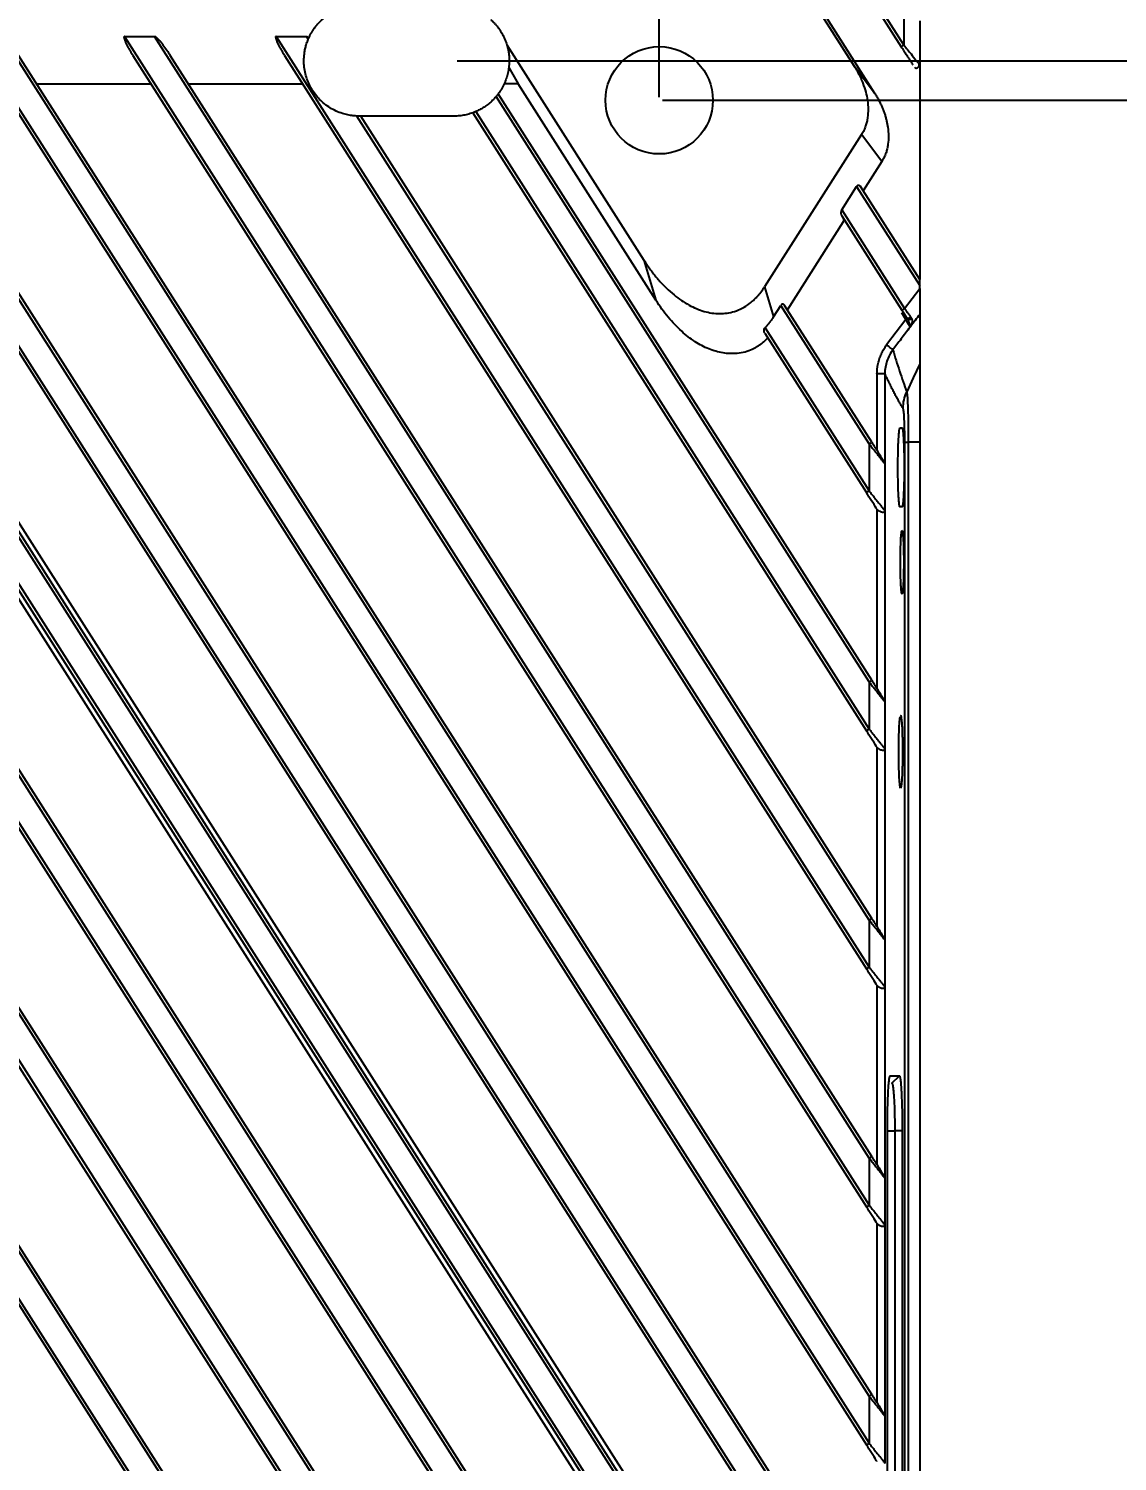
# Model space of a CAD drawing. Header units: millimetres. Extents: x 620 to 19791, y 2539 to 6969.
# Drawn here: x 8772.9 to 8841.8, y 3607 to 3697.7 of the extents above; entities that cross this region are included whole.
import ezdxf

# ---------------------------------------------------------------- set-up
doc = ezdxf.new("R2010")
doc.units = ezdxf.units.MM
doc.styles.get("Standard").update_dxf_attribs({"font": 'arial.ttf'})
doc.dimstyles.new('缩小5倍', dxfattribs={"dimtxt": 40, "dimasz": 20, "dimexe": 1, "dimexo": 0.2, "dimgap": 0, "dimtad": 1, "dimtoh": 1, "dimdec": 1, "dimzin": 9, "dimdsep": 46, "dimtxsty": 'Standard', "dimblk": '_FILLED', "dimcen": 0.2, "dimclrd": 256, "dimclre": 256, "dimclrt": 256, "dimadec": 1, "dimazin": 2, "dimtfac": 1, "dimtdec": 1, "dimtofl": 0, "dimtmove": 0, "dimatfit": 3, "dimldrblk": '_FILLED', "dimfxl": 1, "dimtolj": 1, "dimtzin": 0, "dimarcsym": 0})

# ---------------------------------------------------------------- blocks, each defined once
blk = doc.blocks.new('_FILLED')
at = {"color": 0, "linetype": 'ByBlock'}
blk.add_solid([(0, 0), (-1, 0.15), (-1, -0.15)], dxfattribs=at)
blk = doc.blocks.new('*D195')
at = {"lineweight": -2, "transparency": 16777216}
for p, q in [((8813.002, 3693.193), (8929.905, 3693.193)), ((8928.905, 3673.193), (8928.905, 3430.693)), ((8813.002, 3410.693), (8929.905, 3410.693))]:
    blk.add_line(p, q, dxfattribs=at)
at = {"layer": 'Defpoints', "color": 0, "transparency": 16777216}
for p in [(8812.802, 3693.193), (8812.802, 3410.693), (8928.905, 3410.693)]:
    blk.add_point(p, dxfattribs=at)
at = {"lineweight": -2, "transparency": 16777216, "xscale": 20, "yscale": 20, "zscale": 20}
for p, rotation in [((8928.905, 3693.193), 90), ((8928.905, 3410.693), 270)]:
    blk.add_blockref('_FILLED', p, dxfattribs=dict(at, rotation=rotation))
at = {"transparency": 16777216, "insert": (8903.011, 3551.943), "char_height": 40, "attachment_point": 5, "rotation": 90}
blk.add_mtext('\\A1;282.5mm [11 1/8"]', dxfattribs=at)
blk = doc.blocks.new('*D196')
at = {"lineweight": -2, "transparency": 16777216}
for p, q in [((8695.802, 3693.393), (8695.802, 3845.101)), ((8812.802, 3693.393), (8812.802, 3845.101)), ((8792.802, 3844.101), (8715.802, 3844.101))]:
    blk.add_line(p, q, dxfattribs=at)
at = {"layer": 'Defpoints', "color": 0, "transparency": 16777216}
for p in [(8695.802, 3844.101), (8695.802, 3693.193), (8812.802, 3693.193)]:
    blk.add_point(p, dxfattribs=at)
at = {"lineweight": -2, "transparency": 16777216, "xscale": 20, "yscale": 20, "zscale": 20, "rotation": 180}
blk.add_blockref('_FILLED', (8695.802, 3844.101), dxfattribs=at)
at = {"lineweight": -2, "transparency": 16777216, "xscale": 20, "yscale": 20, "zscale": 20}
blk.add_blockref('_FILLED', (8812.802, 3844.101), dxfattribs=at)
at = {"transparency": 16777216, "insert": (8754.302, 3869.994), "char_height": 40, "attachment_point": 5}
blk.add_mtext('\\A1;117mm [4 5/8"]', dxfattribs=at)
blk = doc.blocks.new('*D199')
at = {"lineweight": -2, "transparency": 16777216}
for p, q in [((8800.002, 3695.693), (9024.027, 3695.693)), ((9023.027, 3428.193), (9023.027, 3675.693)), ((8800.002, 3408.193), (9024.027, 3408.193))]:
    blk.add_line(p, q, dxfattribs=at)
at = {"layer": 'Defpoints', "color": 0, "transparency": 16777216}
for p in [(8799.802, 3695.693), (9023.027, 3695.693), (8799.802, 3408.193)]:
    blk.add_point(p, dxfattribs=at)
at = {"lineweight": -2, "transparency": 16777216, "xscale": 20, "yscale": 20, "zscale": 20}
for p, rotation in [((9023.027, 3695.693), 90), ((9023.027, 3408.193), 270)]:
    blk.add_blockref('_FILLED', p, dxfattribs=dict(at, rotation=rotation))
at = {"transparency": 16777216, "insert": (8997.134, 3551.943), "char_height": 40, "attachment_point": 5, "rotation": 90}
blk.add_mtext('\\A1;287.5mm [11 3/8"]', dxfattribs=at)
blk = doc.blocks.new('tgd')
at = {"color": 7, "linetype": 'Continuous', "lineweight": 25}
for p, q in [((18426.652, 5050.498), (18441.309, 5027.491)), ((18426.82, 5050.606), (18441.478, 5027.598)), ((18424.695, 5047.987), (18439.616, 5024.565)), ((18424.554, 5047.882), (18438.327, 5026.263)), ((18441.478, 5030.39), (18441.478, 5027.598)), ((18442.478, 5029.134), (18442.478, 5026.342)), ((18344.104, 5028.149), (18439.269, 4878.766)), ((18439.269, 4881.744), (18345.998, 5028.15)), ((18353.704, 5028.151), (18439.269, 4893.841)), ((18439.269, 4896.819), (18355.601, 5028.151)), ((18363.308, 5028.151), (18439.269, 4908.917)), ((18439.269, 4911.894), (18365.205, 5028.151)), ((18372.912, 5028.151), (18439.269, 4923.992)), ((18439.269, 4926.97), (18374.809, 5028.151)), ((18382.516, 5028.151), (18439.269, 4939.067)), ((18439.269, 4942.045), (18384.413, 5028.151)), ((18392.12, 5028.151), (18394.017, 5028.151)), ((18392.12, 5028.151), (18439.269, 4954.143)), ((18439.269, 4957.121), (18394.017, 5028.151)), ((18401.724, 5028.151), (18403.621, 5028.151)), ((18401.724, 5028.151), (18439.269, 4969.218)), ((18403.748, 5027.953), (18403.621, 5028.151)), ((18439.269, 4863.69), (18335.104, 5027.196)), ((18336.76, 5027.575), (18439.269, 4866.668)), ((18416.328, 5027.619), (18425.015, 5013.983)), ((18439.437, 4866.776), (18337.815, 5026.29)), ((18344.627, 5026.95), (18439.1, 4878.658)), ((18439.437, 4881.851), (18346.998, 5026.951)), ((18354.231, 5026.951), (18439.1, 4893.734)), ((18439.437, 4896.926), (18356.603, 5026.951)), ((18363.835, 5026.951), (18439.1, 4908.809)), ((18439.437, 4912.002), (18366.207, 5026.951)), ((18373.439, 5026.951), (18439.1, 4923.884)), ((18439.437, 4927.077), (18375.811, 5026.951)), ((18383.043, 5026.951), (18439.1, 4938.96)), ((18439.437, 4942.153), (18385.415, 5026.951)), ((18392.647, 5026.951), (18439.1, 4954.035)), ((18439.437, 4957.228), (18395.019, 5026.951)), ((18402.252, 5026.951), (18439.1, 4969.111)), ((18416.453, 5026.185), (18417.037, 5025.151)), ((18439.616, 5024.565), (18438.327, 5026.263)), ((18442.478, 5026.342), (18442.478, 5012.756)), ((18335.778, 5025.765), (18439.1, 4863.583)), ((18438.847, 4908.648), (18364.626, 5025.151)), ((18367.709, 5025.151), (18439.69, 4912.163)), ((18386.561, 5025.151), (18393.794, 5025.151)), ((18396.166, 5025.151), (18403.398, 5025.151)), ((18439.269, 4987.271), (18415.65, 5024.345)), ((18439.437, 4987.379), (18415.782, 5024.511)), ((18417.037, 5025.151), (18416.161, 5025.151)), ((18425.769, 5011.444), (18417.037, 5025.151)), ((18439.269, 4972.196), (18406.834, 5023.109)), ((18439.437, 4972.303), (18407.073, 5023.106)), ((18412.978, 5023.106), (18407.073, 5023.106)), ((18414.172, 5023.316), (18439.1, 4984.186)), ((18414.361, 5023.391), (18439.269, 4984.293)), ((18438.794, 5021.938), (18432.648, 5012.291)), ((18440.084, 5020.24), (18438.794, 5021.938)), ((18440.084, 5020.24), (18438.897, 5018.377)), ((18437.534, 5017.168), (18438.482, 5018.657)), ((18438.482, 5018.657), (18442.478, 5012.384)), ((18442.478, 5012.756), (18438.719, 5018.657)), ((18437.534, 5017.168), (18441.511, 5010.924)), ((18434.095, 5010.84), (18437.652, 5016.423)), ((18437.534, 5016.795), (18441.343, 5010.816)), ((18425.015, 5013.983), (18425.769, 5011.444)), ((18432.648, 5012.291), (18433.214, 5010.387)), ((18441.511, 5010.924), (18442.478, 5012.185)), ((18442.478, 5012.185), (18442.478, 5012.384)), ((18433.214, 5010.387), (18433.68, 5011.119)), ((18439.269, 5002.347), (18433.68, 5011.119)), ((18439.437, 5002.454), (18433.917, 5011.119)), ((18441.604, 5010.219), (18440.382, 5008.615)), ((18432.666, 5009.361), (18439.1, 4999.261)), ((18432.682, 5009.707), (18439.269, 4999.369)), ((18439.769, 5006.791), (18439.769, 5001.933)), ((18440.269, 5006.791), (18440.268, 5001.092)), ((18441.655, 5005.646), (18441.683, 5005.419)), ((18441.226, 5003.356), (18441.357, 5003.356)), ((18439.269, 5002.347), (18439.269, 4999.369)), ((18441.528, 4763.247), (18441.528, 5002.465)), ((18442.478, 5002.465), (18441.753, 5002.465)), ((18441.753, 5002.465), (18441.753, 4763.247)), ((18442.478, 5002.465), (18442.478, 4763.246)), ((18440.268, 5001.092), (18440.268, 4998.113)), ((18439.769, 4998.22), (18439.769, 4986.858)), ((18440.268, 4998.113), (18440.268, 4986.017)), ((18441.357, 4998.356), (18441.226, 4998.356)), ((18439.269, 4987.271), (18439.269, 4984.293)), ((18440.268, 4986.017), (18440.268, 4983.038)), ((18439.769, 4983.144), (18439.769, 4971.782)), ((18440.268, 4983.038), (18440.268, 4970.941)), ((18439.269, 4972.196), (18439.269, 4969.218)), ((18440.268, 4970.941), (18440.268, 4967.962)), ((18439.769, 4968.069), (18439.769, 4956.707)), ((18440.268, 4967.962), (18440.268, 4955.866)), ((18440.609, 4962.33), (18441.186, 4962.33)), ((18440.712, 4961.856), (18441.186, 4962.33)), ((18440.427, 4899.856), (18440.427, 4958.855)), ((18441.368, 4958.855), (18440.894, 4958.856)), ((18440.894, 4958.856), (18440.894, 4899.856)), ((18441.368, 4958.855), (18441.368, 4899.856)), ((18439.269, 4957.121), (18439.269, 4954.143)), ((18440.268, 4955.866), (18440.268, 4952.887)), ((18439.769, 4952.994), (18439.769, 4941.631)), ((18440.268, 4952.887), (18440.268, 4940.791)), ((18439.269, 4942.045), (18439.269, 4939.067)), ((18440.268, 4940.791), (18440.268, 4937.811))]:
    blk.add_line(p, q, dxfattribs=at)
at = {"color": 8, "linetype": 'Continuous', "lineweight": 25}
for p, q in [((18441.604, 5010.219), (18441.335, 5010.641)), ((18440.427, 4958.856), (18440.894, 4958.856))]:
    blk.add_line(p, q, dxfattribs=at)
at = {"color": 7, "linetype": 'Continuous', "lineweight": 25, "flags": 128}
for points in [[(18441.343, 5010.816), (18441.346, 5010.818), (18441.355, 5010.825), (18441.371, 5010.834), (18441.392, 5010.848), (18441.418, 5010.864), (18441.447, 5010.883), (18441.478, 5010.903), (18441.511, 5010.924)], [(18442.478, 5007.417), (18442.066, 5006.531), (18441.655, 5005.646)], [(18439.1, 4984.186), (18439.103, 4984.188), (18439.113, 4984.194), (18439.128, 4984.204), (18439.149, 4984.217), (18439.175, 4984.234), (18439.204, 4984.252), (18439.236, 4984.272), (18439.269, 4984.293)], [(18439.437, 4972.303), (18439.434, 4972.301), (18439.424, 4972.295), (18439.409, 4972.285), (18439.388, 4972.272), (18439.362, 4972.256), (18439.333, 4972.237), (18439.301, 4972.217), (18439.269, 4972.196)], [(18439.1, 4954.035), (18439.103, 4954.037), (18439.113, 4954.043), (18439.128, 4954.053), (18439.149, 4954.067), (18439.175, 4954.083), (18439.204, 4954.102), (18439.236, 4954.122), (18439.269, 4954.143)], [(18439.1, 4938.96), (18439.103, 4938.962), (18439.113, 4938.968), (18439.128, 4938.978), (18439.149, 4938.991), (18439.175, 4939.008), (18439.204, 4939.026), (18439.236, 4939.046), (18439.269, 4939.067)]]:
    blk.add_lwpolyline(points, dxfattribs=at)
at = {"color": 7, "linetype": 'Continuous', "lineweight": 25}
blk.add_circle((18425.978, 5024.106), 3.4, dxfattribs=at)
for points, knots in [([(18403.787, 5028.044), (18403.812, 5028.098), (18403.862, 5028.205), (18403.947, 5028.361), (18404.037, 5028.51), (18404.133, 5028.653), (18404.236, 5028.79), (18404.41, 5028.998), (18404.68, 5029.263), (18405.069, 5029.551), (18405.491, 5029.789), (18405.897, 5029.949), (18406.275, 5030.044), (18406.622, 5030.096), (18406.858, 5030.103), (18406.978, 5030.106)], [0, 0, 0, 0, 0.044819, 0.088986, 0.132601, 0.175772, 0.218606, 0.261217, 0.37899, 0.500399, 0.621763, 0.739274, 0.824536, 0.911143, 1, 1, 1, 1]), ([(18415.312, 5029.214), (18415.359, 5029.17), (18415.453, 5029.084), (18415.584, 5028.944), (18415.708, 5028.799), (18415.824, 5028.646), (18415.955, 5028.452), (18416.093, 5028.212), (18416.228, 5027.922), (18416.295, 5027.72), (18416.328, 5027.619)], [0, 0, 0, 0, 0.1002664, 0.2001041, 0.2998137, 0.3996969, 0.5000539, 0.6668727, 0.8330553, 1, 1, 1, 1]), ([(18392.12, 5028.151), (18392.112, 5028.147), (18392.097, 5028.139), (18392.084, 5028.118), (18392.083, 5028.094), (18392.087, 5028.059), (18392.098, 5028.011), (18392.129, 5027.909), (18392.211, 5027.714), (18392.335, 5027.474), (18392.49, 5027.203), (18392.59, 5027.043), (18392.647, 5026.951)], [0, 0, 0, 0, 0.019676, 0.0360578, 0.0513658, 0.0738645, 0.1141116, 0.1605537, 0.3085527, 0.5841371, 0.758673, 1, 1, 1, 1]), ([(18394.017, 5028.151), (18394.027, 5028.15), (18394.048, 5028.149), (18394.077, 5028.138), (18394.106, 5028.12), (18394.137, 5028.091), (18394.18, 5028.045), (18394.239, 5027.986), (18394.324, 5027.901), (18394.43, 5027.778), (18394.595, 5027.566), (18394.798, 5027.288), (18394.946, 5027.062), (18395.019, 5026.951)], [0, 0, 0, 0, 0.018945, 0.038329, 0.0591, 0.081785, 0.118769, 0.178836, 0.238803, 0.346775, 0.486397, 0.748249, 1, 1, 1, 1]), ([(18401.724, 5028.151), (18401.716, 5028.147), (18401.702, 5028.139), (18401.688, 5028.118), (18401.687, 5028.094), (18401.691, 5028.059), (18401.702, 5028.011), (18401.733, 5027.909), (18401.815, 5027.714), (18401.94, 5027.474), (18402.094, 5027.203), (18402.194, 5027.043), (18402.252, 5026.951)], [0, 0, 0, 0, 0.019676, 0.036058, 0.051366, 0.073864, 0.114112, 0.160554, 0.308553, 0.584137, 0.758673, 1, 1, 1, 1]), ([(18406.834, 5023.109), (18406.778, 5023.112), (18406.668, 5023.118), (18406.503, 5023.137), (18406.339, 5023.163), (18406.177, 5023.197), (18405.932, 5023.261), (18405.61, 5023.374), (18405.227, 5023.565), (18404.87, 5023.801), (18404.442, 5024.165), (18403.998, 5024.707), (18403.694, 5025.339), (18403.545, 5025.881), (18403.482, 5026.304), (18403.471, 5026.732), (18403.508, 5027.108), (18403.572, 5027.428), (18403.647, 5027.695), (18403.714, 5027.867), (18403.748, 5027.953)], [0, 0, 0, 0, 0.024697, 0.049317, 0.073915, 0.098547, 0.123269, 0.186668, 0.250144, 0.313543, 0.377019, 0.50001, 0.623, 0.6864, 0.749876, 0.813275, 0.876751, 0.91786, 0.958857, 1, 1, 1, 1]), ([(18403.621, 5028.151), (18403.631, 5028.15), (18403.652, 5028.148), (18403.683, 5028.135), (18403.716, 5028.113), (18403.75, 5028.08), (18403.775, 5028.056), (18403.787, 5028.044)], [0, 0, 0, 0, 0.14776, 0.306863, 0.485552, 0.7407, 1, 1, 1, 1]), ([(18403.748, 5027.953), (18403.755, 5027.97), (18403.768, 5028.001), (18403.781, 5028.031), (18403.787, 5028.044)], [0, 0, 0, 0, 0.549486, 1, 1, 1, 1]), ([(18416.328, 5027.619), (18416.34, 5027.579), (18416.363, 5027.498), (18416.393, 5027.381), (18416.419, 5027.265), (18416.44, 5027.151), (18416.457, 5027.038), (18416.47, 5026.927), (18416.48, 5026.798), (18416.485, 5026.65), (18416.481, 5026.493), (18416.47, 5026.337), (18416.459, 5026.238), (18416.453, 5026.185)], [0, 0, 0, 0, 0.066871, 0.134848, 0.204113, 0.274835, 0.347175, 0.421284, 0.497299, 0.617084, 0.746878, 0.865097, 1, 1, 1, 1]), ([(18441.309, 5027.491), (18441.309, 5027.491), (18441.319, 5027.497), (18441.378, 5027.534), (18441.429, 5027.567), (18441.478, 5027.598)], [0, 0, 0, 0, 0.5, 0.5, 1, 1, 1, 1]), ([(18441.309, 5027.491), (18441.333, 5027.453), (18441.388, 5027.367), (18441.492, 5027.204), (18441.613, 5027.015), (18441.74, 5026.814), (18441.853, 5026.637), (18441.937, 5026.506), (18441.996, 5026.413), (18442.022, 5026.372), (18442.035, 5026.352)], [0, 0, 0, 0, 0.091787, 0.208102, 0.396558, 0.555515, 0.713252, 0.854264, 0.929527, 1, 1, 1, 1]), ([(18416.453, 5026.185), (18416.445, 5026.126), (18416.428, 5026.007), (18416.393, 5025.83), (18416.349, 5025.656), (18416.295, 5025.485), (18416.234, 5025.316), (18416.185, 5025.206), (18416.161, 5025.151)], [0, 0, 0, 0, 0.167539, 0.334153, 0.500272, 0.66633, 0.832762, 1, 1, 1, 1]), ([(18438.327, 5026.263), (18438.369, 5026.195), (18438.451, 5026.064), (18438.56, 5025.867), (18438.657, 5025.681), (18438.74, 5025.504), (18438.812, 5025.339), (18438.928, 5025.05), (18439.061, 5024.642), (18439.175, 5024.091), (18439.219, 5023.553), (18439.193, 5023.095), (18439.13, 5022.742), (18439.053, 5022.467), (18438.946, 5022.197), (18438.845, 5022.024), (18438.794, 5021.938)], [0, 0, 0, 0, 0.05246, 0.101648, 0.147567, 0.190217, 0.229601, 0.26572, 0.394202, 0.510456, 0.634296, 0.747465, 0.810328, 0.868749, 0.934561, 1, 1, 1, 1]), ([(18442.141, 5026.196), (18442.155, 5026.185), (18442.185, 5026.161), (18442.241, 5026.145), (18442.302, 5026.148), (18442.361, 5026.175), (18442.407, 5026.222), (18442.436, 5026.28), (18442.448, 5026.34), (18442.445, 5026.379), (18442.444, 5026.398)], [0, 0, 0, 0, 0.113515, 0.239863, 0.375639, 0.515142, 0.651716, 0.779774, 0.896149, 1, 1, 1, 1]), ([(18442.442, 5026.388), (18442.45, 5026.377), (18442.473, 5026.348), (18442.476, 5026.345), (18442.478, 5026.342)], [0, 0, 0, 0, 0.356731, 1, 1, 1, 1]), ([(18415.65, 5024.345), (18415.614, 5024.304), (18415.544, 5024.223), (18415.431, 5024.107), (18415.313, 5023.996), (18415.19, 5023.891), (18415.033, 5023.77), (18414.84, 5023.638), (18414.606, 5023.503), (18414.443, 5023.428), (18414.361, 5023.391)], [0, 0, 0, 0, 0.100168, 0.200042, 0.299835, 0.399762, 0.500038, 0.666783, 0.833105, 1, 1, 1, 1]), ([(18415.782, 5024.511), (18415.781, 5024.51), (18415.78, 5024.509), (18415.773, 5024.499), (18415.762, 5024.484), (18415.743, 5024.46), (18415.709, 5024.415), (18415.674, 5024.373), (18415.65, 5024.345)], [0, 0, 0, 0, 0.113414, 0.23247, 0.357664, 0.489422, 0.662046, 1, 1, 1, 1]), ([(18416.161, 5025.151), (18416.135, 5025.095), (18416.081, 5024.982), (18415.99, 5024.82), (18415.891, 5024.662), (18415.818, 5024.561), (18415.782, 5024.511)], [0, 0, 0, 0, 0.250356, 0.5, 0.749644, 1, 1, 1, 1]), ([(18439.616, 5024.565), (18439.66, 5024.494), (18439.747, 5024.354), (18439.867, 5024.14), (18439.977, 5023.925), (18440.076, 5023.71), (18440.165, 5023.494), (18440.244, 5023.277), (18440.312, 5023.059), (18440.369, 5022.841), (18440.416, 5022.622), (18440.471, 5022.293), (18440.507, 5021.858), (18440.482, 5021.401), (18440.42, 5021.044), (18440.344, 5020.77), (18440.237, 5020.499), (18440.135, 5020.327), (18440.084, 5020.24)], [0, 0, 0, 0, 0.054633, 0.108241, 0.160902, 0.212702, 0.263726, 0.314067, 0.36382, 0.413084, 0.461961, 0.510555, 0.631824, 0.747465, 0.809763, 0.868751, 0.93418, 1, 1, 1, 1]), ([(18406.978, 5023.106), (18406.966, 5023.106), (18406.938, 5023.106), (18406.889, 5023.107), (18406.853, 5023.108), (18406.834, 5023.109)], [0, 0, 0, 0, 0.281225, 0.614357, 1, 1, 1, 1]), ([(18407.073, 5023.106), (18407.072, 5023.106), (18407.071, 5023.106), (18407.062, 5023.105), (18407.045, 5023.105), (18407.019, 5023.106), (18406.992, 5023.106), (18406.978, 5023.106)], [0, 0, 0, 0, 0.168552, 0.333737, 0.497077, 0.727696, 1, 1, 1, 1]), ([(18414.172, 5023.316), (18414.116, 5023.296), (18414.006, 5023.258), (18413.839, 5023.212), (18413.669, 5023.173), (18413.499, 5023.143), (18413.326, 5023.121), (18413.153, 5023.108), (18413.036, 5023.107), (18412.978, 5023.106)], [0, 0, 0, 0, 0.143748, 0.286606, 0.428928, 0.571072, 0.713394, 0.856252, 1, 1, 1, 1]), ([(18414.361, 5023.391), (18414.349, 5023.385), (18414.324, 5023.375), (18414.289, 5023.36), (18414.256, 5023.347), (18414.218, 5023.333), (18414.18, 5023.319), (18414.175, 5023.317), (18414.172, 5023.316)], [0, 0, 0, 0, 0.1260253, 0.2520787, 0.3781604, 0.5042708, 0.746701, 1, 1, 1, 1]), ([(18438.482, 5018.657), (18438.492, 5018.671), (18438.511, 5018.698), (18438.556, 5018.734), (18438.614, 5018.737), (18438.675, 5018.714), (18438.704, 5018.676), (18438.719, 5018.657)], [0, 0, 0, 0, 0.144019, 0.26542, 0.472621, 0.72275, 1, 1, 1, 1]), ([(18437.534, 5017.168), (18437.528, 5017.157), (18437.515, 5017.136), (18437.501, 5017.098), (18437.49, 5017.056), (18437.485, 5017.012), (18437.484, 5016.966), (18437.488, 5016.919), (18437.498, 5016.87), (18437.511, 5016.841), (18437.517, 5016.826)], [0, 0, 0, 0, 0.088553, 0.188987, 0.302339, 0.429328, 0.548275, 0.694031, 0.846717, 1, 1, 1, 1]), ([(18437.652, 5016.423), (18437.657, 5016.432), (18437.667, 5016.45), (18437.674, 5016.48), (18437.678, 5016.519), (18437.674, 5016.566), (18437.659, 5016.595), (18437.652, 5016.609)], [0, 0, 0, 0, 0.131113, 0.272627, 0.432307, 0.714822, 1, 1, 1, 1]), ([(18425.015, 5013.983), (18425.076, 5013.889), (18425.196, 5013.703), (18425.384, 5013.435), (18425.575, 5013.178), (18425.769, 5012.933), (18426.047, 5012.606), (18426.423, 5012.212), (18427.04, 5011.665), (18427.823, 5011.123), (18428.803, 5010.705), (18429.793, 5010.545), (18430.619, 5010.671), (18431.243, 5010.931), (18431.639, 5011.183), (18431.945, 5011.435), (18432.188, 5011.675), (18432.427, 5011.959), (18432.573, 5012.178), (18432.648, 5012.291)], [0, 0, 0, 0, 0.035181, 0.06949, 0.102958, 0.135615, 0.167497, 0.237811, 0.306398, 0.426306, 0.535135, 0.638829, 0.737184, 0.792914, 0.85017, 0.883735, 0.9175, 0.957411, 1, 1, 1, 1]), ([(18442.478, 5012.384), (18442.478, 5012.409), (18442.478, 5012.454), (18442.479, 5012.517), (18442.479, 5012.57), (18442.478, 5012.613), (18442.478, 5012.66), (18442.478, 5012.707), (18442.478, 5012.748), (18442.478, 5012.754), (18442.478, 5012.756)], [0, 0, 0, 0, 0.159179, 0.298356, 0.417587, 0.516965, 0.596653, 0.757595, 0.888693, 1, 1, 1, 1]), ([(18442.478, 5012.185), (18442.478, 5012.139), (18442.478, 5012.047), (18442.478, 5011.909), (18442.478, 5011.772), (18442.478, 5011.636), (18442.478, 5011.458), (18442.478, 5011.244), (18442.478, 5011.018), (18442.478, 5010.831), (18442.478, 5010.703), (18442.478, 5010.621), (18442.478, 5010.572), (18442.478, 5010.555), (18442.478, 5010.547)], [0, 0, 0, 0, 0.06929, 0.138364, 0.207455, 0.276794, 0.346612, 0.485822, 0.617831, 0.730296, 0.832, 0.891663, 0.947156, 1, 1, 1, 1]), ([(18432.858, 5009.059), (18432.805, 5009.006), (18432.701, 5008.902), (18432.539, 5008.759), (18432.374, 5008.63), (18432.208, 5008.515), (18432.039, 5008.414), (18431.783, 5008.282), (18431.413, 5008.15), (18430.793, 5008.045), (18430.005, 5008.072), (18429.094, 5008.337), (18428.209, 5008.812), (18427.508, 5009.365), (18426.955, 5009.903), (18426.537, 5010.374), (18426.137, 5010.888), (18425.893, 5011.256), (18425.769, 5011.444)], [0, 0, 0, 0, 0.025847, 0.050766, 0.074832, 0.098127, 0.120742, 0.142777, 0.197811, 0.255494, 0.359352, 0.467585, 0.58048, 0.704746, 0.77494, 0.847317, 0.92223, 1, 1, 1, 1]), ([(18433.917, 5011.119), (18433.909, 5011.13), (18433.894, 5011.151), (18433.866, 5011.175), (18433.837, 5011.19), (18433.798, 5011.199), (18433.752, 5011.195), (18433.709, 5011.16), (18433.69, 5011.134), (18433.68, 5011.119)], [0, 0, 0, 0, 0.153766, 0.29277, 0.417794, 0.529915, 0.736017, 0.854886, 1, 1, 1, 1]), ([(18441.511, 5010.924), (18441.525, 5010.905), (18441.557, 5010.861), (18441.612, 5010.786), (18441.695, 5010.67), (18441.8, 5010.525), (18441.872, 5010.426), (18441.908, 5010.377)], [0, 0, 0, 0, 0.093419, 0.22066, 0.382004, 0.692065, 1, 1, 1, 1]), ([(18433.214, 5010.387), (18433.173, 5010.325), (18433.092, 5010.202), (18432.962, 5010.027), (18432.827, 5009.861), (18432.73, 5009.758), (18432.682, 5009.707)], [0, 0, 0, 0, 0.2574602, 0.5095372, 0.7568366, 1, 1, 1, 1]), ([(18441.864, 5009.766), (18441.859, 5009.772), (18441.85, 5009.782), (18441.831, 5009.808), (18441.809, 5009.841), (18441.785, 5009.882), (18441.758, 5009.932), (18441.723, 5009.999), (18441.673, 5010.095), (18441.629, 5010.174), (18441.604, 5010.219)], [0, 0, 0, 0, 0.091917, 0.186201, 0.283243, 0.383217, 0.486153, 0.603422, 0.775276, 1, 1, 1, 1]), ([(18441.645, 5010.341), (18441.647, 5010.338), (18441.65, 5010.333), (18441.655, 5010.327), (18441.657, 5010.323), (18441.658, 5010.321), (18441.661, 5010.316), (18441.668, 5010.304), (18441.677, 5010.289), (18441.683, 5010.277), (18441.686, 5010.271)], [0, 0, 0, 0, 0.127988, 0.209277, 0.250468, 0.30677, 0.399599, 0.516952, 0.773207, 1, 1, 1, 1]), ([(18441.689, 5010.306), (18441.679, 5010.311), (18441.663, 5010.319), (18441.652, 5010.333), (18441.648, 5010.339)], [0, 0, 0, 0, 0.552711, 1, 1, 1, 1]), ([(18441.686, 5010.271), (18441.711, 5010.247), (18441.758, 5010.228), (18441.871, 5010.232), (18441.931, 5010.255), (18441.97, 5010.284)], [0, 0, 0, 0, 0.5, 0.5, 1, 1, 1, 1]), ([(18441.686, 5010.271), (18441.7, 5010.244), (18441.727, 5010.191), (18441.76, 5010.115), (18441.793, 5010.033), (18441.824, 5009.948), (18441.851, 5009.863), (18441.865, 5009.801), (18441.867, 5009.774), (18441.867, 5009.764)], [0, 0, 0, 0, 0.130852, 0.255748, 0.370585, 0.539226, 0.712336, 0.887675, 1, 1, 1, 1]), ([(18441.957, 5010.293), (18441.964, 5010.277), (18441.977, 5010.245), (18441.989, 5010.193), (18441.995, 5010.138), (18441.993, 5010.079), (18441.985, 5010.022), (18441.97, 5009.96), (18441.947, 5009.892), (18441.921, 5009.833), (18441.901, 5009.799), (18441.895, 5009.788)], [0, 0, 0, 0, 0.095908, 0.196069, 0.300971, 0.411051, 0.526711, 0.631743, 0.767212, 0.929625, 1, 1, 1, 1]), ([(18441.908, 5010.377), (18441.918, 5010.363), (18441.937, 5010.336), (18441.951, 5010.307), (18441.957, 5010.293)], [0, 0, 0, 0, 0.510016, 1, 1, 1, 1]), ([(18442.478, 5010.547), (18442.478, 5010.289), (18442.478, 5009.771), (18442.478, 5008.917), (18442.478, 5008.13), (18442.478, 5007.607), (18442.478, 5007.417)], [0, 0, 0, 0, 0.2479135, 0.4978484, 0.8177331, 1, 1, 1, 1]), ([(18432.666, 5009.361), (18432.658, 5009.374), (18432.643, 5009.401), (18432.627, 5009.445), (18432.618, 5009.491), (18432.616, 5009.538), (18432.621, 5009.584), (18432.633, 5009.629), (18432.653, 5009.671), (18432.673, 5009.695), (18432.682, 5009.707)], [0, 0, 0, 0, 0.141878, 0.278236, 0.411247, 0.543247, 0.666398, 0.781146, 0.895271, 1, 1, 1, 1]), ([(18441.867, 5009.743), (18441.77, 5009.615), (18441.579, 5009.364), (18441.3, 5008.997), (18441.034, 5008.649), (18440.862, 5008.423), (18440.778, 5008.314)], [0, 0, 0, 0, 0.269609, 0.526012, 0.769411, 1, 1, 1, 1]), ([(18439.769, 5006.791), (18439.77, 5006.846), (18439.772, 5006.955), (18439.785, 5007.117), (18439.807, 5007.279), (18439.838, 5007.438), (18439.877, 5007.597), (18439.941, 5007.806), (18440.042, 5008.059), (18440.193, 5008.349), (18440.319, 5008.526), (18440.382, 5008.615)], [0, 0, 0, 0, 0.083801, 0.167094, 0.250122, 0.33313, 0.416365, 0.50007, 0.667476, 0.833457, 1, 1, 1, 1]), ([(18440.778, 5008.314), (18440.613, 5008.097), (18440.485, 5007.853), (18440.312, 5007.336), (18440.268, 5007.063), (18440.269, 5006.791)], [0, 0, 0, 0, 0.5, 0.5, 1, 1, 1, 1]), ([(18440.778, 5008.314), (18440.773, 5008.317), (18440.76, 5008.327), (18440.717, 5008.36), (18440.686, 5008.383), (18440.611, 5008.44), (18440.567, 5008.474), (18440.474, 5008.544), (18440.427, 5008.581), (18440.382, 5008.615)], [0, 0, 0, 0, 0.25, 0.25, 0.5, 0.5, 0.75, 0.75, 1, 1, 1, 1]), ([(18440.778, 5008.314), (18440.908, 5007.863), (18441.051, 5007.397), (18441.348, 5006.489), (18441.502, 5006.048), (18441.655, 5005.646)], [0, 0, 0, 0, 0.5, 0.5, 1, 1, 1, 1]), ([(18442.478, 5007.417), (18442.478, 5007.405), (18442.478, 5007.383), (18442.478, 5007.337), (18442.478, 5007.282), (18442.478, 5007.217), (18442.478, 5007.142), (18442.478, 5007.057), (18442.478, 5006.962), (18442.478, 5006.756), (18442.478, 5006.384), (18442.478, 5005.762), (18442.478, 5005.037), (18442.478, 5004.361), (18442.478, 5003.794), (18442.478, 5003.357), (18442.478, 5002.914), (18442.478, 5002.615), (18442.478, 5002.465)], [0, 0, 0, 0, 0.0313335, 0.0625333, 0.0936643, 0.1247919, 0.1559818, 0.1872988, 0.2188073, 0.2505704, 0.3758204, 0.5000704, 0.624356, 0.7495908, 0.8123801, 0.8747031, 0.9370724, 1, 1, 1, 1]), ([(18440.269, 5006.791), (18440.266, 5006.791), (18440.252, 5006.791), (18440.2, 5006.791), (18440.162, 5006.791), (18440.065, 5006.791), (18440.008, 5006.791), (18439.888, 5006.791), (18439.827, 5006.791), (18439.769, 5006.791)], [0, 0, 0, 0, 0.25, 0.25, 0.5, 0.5, 0.75, 0.75, 1, 1, 1, 1]), ([(18441.423, 5004.607), (18441.385, 5004.666), (18441.308, 5004.787), (18441.191, 5004.983), (18441.07, 5005.194), (18440.945, 5005.421), (18440.817, 5005.664), (18440.685, 5005.922), (18440.55, 5006.197), (18440.41, 5006.486), (18440.316, 5006.688), (18440.269, 5006.791)], [0, 0, 0, 0, 0.098211, 0.199644, 0.304299, 0.412179, 0.523286, 0.63762, 0.755183, 0.875976, 1, 1, 1, 1]), ([(18441.528, 5002.465), (18441.528, 5002.51), (18441.528, 5002.601), (18441.527, 5002.735), (18441.526, 5002.869), (18441.525, 5003), (18441.523, 5003.13), (18441.519, 5003.342), (18441.511, 5003.625), (18441.498, 5003.944), (18441.482, 5004.212), (18441.466, 5004.394), (18441.451, 5004.51), (18441.437, 5004.579), (18441.428, 5004.597), (18441.423, 5004.607)], [0, 0, 0, 0, 0.042203, 0.084071, 0.125773, 0.167478, 0.209358, 0.251581, 0.376769, 0.502269, 0.626905, 0.751841, 0.834751, 0.917046, 1, 1, 1, 1]), ([(18441.226, 4998.356), (18441.223, 4998.357), (18441.218, 4998.359), (18441.209, 4998.375), (18441.201, 4998.402), (18441.192, 4998.439), (18441.184, 4998.487), (18441.171, 4998.584), (18441.153, 4998.764), (18441.133, 4999.075), (18441.117, 4999.452), (18441.105, 4999.885), (18441.097, 5000.355), (18441.095, 5000.845), (18441.097, 5001.336), (18441.104, 5001.808), (18441.116, 5002.244), (18441.133, 5002.626), (18441.153, 5002.941), (18441.172, 5003.137), (18441.188, 5003.251), (18441.2, 5003.311), (18441.213, 5003.349), (18441.222, 5003.353), (18441.226, 5003.356)], [0, 0, 0, 0, 0.021266, 0.042279, 0.063129, 0.083909, 0.104712, 0.125632, 0.188258, 0.250226, 0.311751, 0.373866, 0.436434, 0.498716, 0.56093, 0.623487, 0.685841, 0.747786, 0.810291, 0.873704, 0.905168, 0.936491, 0.967996, 1, 1, 1, 1]), ([(18441.357, 5003.356), (18441.36, 5003.355), (18441.366, 5003.353), (18441.375, 5003.336), (18441.383, 5003.31), (18441.391, 5003.272), (18441.4, 5003.224), (18441.413, 5003.127), (18441.431, 5002.947), (18441.451, 5002.636), (18441.467, 5002.259), (18441.479, 5001.826), (18441.487, 5001.356), (18441.489, 5000.866), (18441.487, 5000.375), (18441.479, 4999.904), (18441.467, 4999.467), (18441.451, 4999.086), (18441.431, 4998.77), (18441.412, 4998.574), (18441.396, 4998.46), (18441.383, 4998.4), (18441.37, 4998.363), (18441.362, 4998.358), (18441.357, 4998.356)], [0, 0, 0, 0, 0.021266, 0.04228, 0.063133, 0.083918, 0.104727, 0.125654, 0.188289, 0.250252, 0.311778, 0.373897, 0.436467, 0.49875, 0.560967, 0.623526, 0.685879, 0.747829, 0.81035, 0.87375, 0.905196, 0.936506, 0.968002, 1, 1, 1, 1]), ([(18439.269, 5002.347), (18439.308, 5002.372), (18439.355, 5002.402), (18439.421, 5002.444), (18439.437, 5002.454), (18439.437, 5002.454)], [0, 0, 0, 0, 0.5, 0.5, 1, 1, 1, 1]), ([(18440.268, 5001.092), (18440.267, 5001.093), (18440.264, 5001.095), (18440.255, 5001.106), (18440.24, 5001.126), (18440.212, 5001.164), (18440.154, 5001.239), (18440.06, 5001.354), (18439.926, 5001.522), (18439.77, 5001.716), (18439.602, 5001.925), (18439.431, 5002.139), (18439.324, 5002.276), (18439.269, 5002.347)], [0, 0, 0, 0, 0.032239, 0.064947, 0.098427, 0.153969, 0.217778, 0.343204, 0.459168, 0.592551, 0.743882, 0.867931, 1, 1, 1, 1]), ([(18439.437, 5002.454), (18439.578, 5002.234), (18439.719, 5002.012), (18439.918, 5001.7), (18439.982, 5001.599), (18440.1, 5001.415), (18440.153, 5001.33), (18440.191, 5001.272)], [0, 0, 0, 0, 0.5, 0.5, 0.75, 0.75, 1, 1, 1, 1]), ([(18440.191, 5001.272), (18440.202, 5001.254), (18440.223, 5001.219), (18440.244, 5001.18), (18440.256, 5001.151), (18440.262, 5001.128), (18440.266, 5001.107), (18440.267, 5001.097), (18440.268, 5001.092)], [0, 0, 0, 0, 0.271981, 0.54099, 0.674929, 0.787934, 0.917472, 1, 1, 1, 1]), ([(18439.1, 4999.261), (18439.1, 4999.261), (18439.11, 4999.268), (18439.169, 4999.305), (18439.219, 4999.338), (18439.269, 4999.369)], [0, 0, 0, 0, 0.5, 0.5, 1, 1, 1, 1]), ([(18439.724, 4998.281), (18439.635, 4998.421), (18439.531, 4998.584), (18439.319, 4998.917), (18439.209, 4999.089), (18439.1, 4999.261)], [0, 0, 0, 0, 0.5, 0.5, 1, 1, 1, 1]), ([(18439.269, 4999.369), (18439.295, 4999.335), (18439.348, 4999.267), (18439.426, 4999.169), (18439.502, 4999.074), (18439.621, 4998.925), (18439.772, 4998.737), (18439.916, 4998.558), (18440.008, 4998.443), (18440.066, 4998.365), (18440.12, 4998.296), (18440.178, 4998.228), (18440.225, 4998.168), (18440.252, 4998.127), (18440.265, 4998.108), (18440.267, 4998.112), (18440.268, 4998.113)], [0, 0, 0, 0, 0.063732, 0.125593, 0.185588, 0.243722, 0.410367, 0.550817, 0.614312, 0.665681, 0.72574, 0.78763, 0.868193, 0.934331, 0.969979, 1, 1, 1, 1]), ([(18439.769, 4998.22), (18439.761, 4998.229), (18439.745, 4998.249), (18439.731, 4998.27), (18439.724, 4998.281)], [0, 0, 0, 0, 0.488961, 1, 1, 1, 1]), ([(18439.769, 4998.22), (18439.782, 4998.205), (18439.808, 4998.176), (18439.853, 4998.139), (18439.92, 4998.093), (18440.012, 4998.051), (18440.107, 4998.032), (18440.174, 4998.031), (18440.222, 4998.042), (18440.252, 4998.068), (18440.265, 4998.093), (18440.267, 4998.107), (18440.268, 4998.113)], [0, 0, 0, 0, 0.071456, 0.142488, 0.212282, 0.375118, 0.529622, 0.640801, 0.748363, 0.86828, 0.941579, 1, 1, 1, 1]), ([(18441.357, 4992.856), (18441.355, 4992.857), (18441.35, 4992.858), (18441.343, 4992.871), (18441.337, 4992.893), (18441.33, 4992.922), (18441.323, 4992.961), (18441.313, 4993.039), (18441.299, 4993.183), (18441.283, 4993.431), (18441.27, 4993.733), (18441.26, 4994.079), (18441.254, 4994.455), (18441.252, 4994.847), (18441.254, 4995.24), (18441.26, 4995.617), (18441.269, 4995.967), (18441.282, 4996.272), (18441.298, 4996.524), (18441.315, 4996.692), (18441.33, 4996.792), (18441.343, 4996.846), (18441.353, 4996.852), (18441.357, 4996.856)], [0, 0, 0, 0, 0.021346, 0.04241, 0.063283, 0.084056, 0.104826, 0.125687, 0.188, 0.250088, 0.311855, 0.37391, 0.43641, 0.498756, 0.56095, 0.623521, 0.685882, 0.747997, 0.810632, 0.873704, 0.915461, 0.957304, 1, 1, 1, 1]), ([(18441.357, 4996.856), (18441.36, 4996.855), (18441.364, 4996.853), (18441.371, 4996.84), (18441.378, 4996.819), (18441.385, 4996.789), (18441.391, 4996.751), (18441.402, 4996.673), (18441.416, 4996.528), (18441.432, 4996.28), (18441.445, 4995.979), (18441.455, 4995.632), (18441.461, 4995.256), (18441.463, 4994.864), (18441.461, 4994.472), (18441.455, 4994.094), (18441.445, 4993.745), (18441.432, 4993.44), (18441.416, 4993.188), (18441.4, 4993.02), (18441.385, 4992.919), (18441.371, 4992.865), (18441.362, 4992.859), (18441.357, 4992.856)], [0, 0, 0, 0, 0.021346, 0.04241, 0.063283, 0.084056, 0.104826, 0.125687, 0.188, 0.250088, 0.311855, 0.37391, 0.43641, 0.498756, 0.56095, 0.623521, 0.685882, 0.747997, 0.810632, 0.873704, 0.915461, 0.957304, 1, 1, 1, 1]), ([(18439.269, 4987.271), (18439.308, 4987.297), (18439.355, 4987.326), (18439.421, 4987.368), (18439.437, 4987.379), (18439.437, 4987.379)], [0, 0, 0, 0, 0.5, 0.5, 1, 1, 1, 1]), ([(18440.268, 4986.017), (18440.267, 4986.018), (18440.264, 4986.019), (18440.255, 4986.03), (18440.24, 4986.051), (18440.212, 4986.089), (18440.154, 4986.164), (18440.06, 4986.278), (18439.926, 4986.447), (18439.77, 4986.641), (18439.602, 4986.85), (18439.431, 4987.064), (18439.324, 4987.201), (18439.269, 4987.271)], [0, 0, 0, 0, 0.032205, 0.064879, 0.098325, 0.153821, 0.217622, 0.343078, 0.459057, 0.592508, 0.743852, 0.867922, 1, 1, 1, 1]), ([(18439.437, 4987.379), (18439.578, 4987.158), (18439.719, 4986.937), (18439.918, 4986.624), (18439.982, 4986.523), (18440.1, 4986.339), (18440.153, 4986.255), (18440.191, 4986.196)], [0, 0, 0, 0, 0.5, 0.5, 0.75, 0.75, 1, 1, 1, 1]), ([(18440.191, 4986.196), (18440.202, 4986.179), (18440.223, 4986.143), (18440.244, 4986.105), (18440.256, 4986.076), (18440.262, 4986.053), (18440.266, 4986.032), (18440.267, 4986.021), (18440.268, 4986.017)], [0, 0, 0, 0, 0.272195, 0.541525, 0.675243, 0.788116, 0.917487, 1, 1, 1, 1]), ([(18441.265, 4980.556), (18441.249, 4980.591), (18441.217, 4980.66), (18441.177, 4981.189), (18441.151, 4981.946), (18441.141, 4982.845), (18441.15, 4983.751), (18441.177, 4984.506), (18441.21, 4984.977), (18441.233, 4985.041), (18441.24, 4985.062)], [0, 0, 0, 0, 0.134319, 0.267816, 0.400285, 0.534043, 0.667718, 0.800886, 0.935787, 1, 1, 1, 1]), ([(18441.265, 4985.155), (18441.267, 4985.154), (18441.273, 4985.152), (18441.281, 4985.137), (18441.289, 4985.113), (18441.296, 4985.079), (18441.304, 4985.035), (18441.316, 4984.945), (18441.332, 4984.779), (18441.351, 4984.494), (18441.366, 4984.147), (18441.377, 4983.749), (18441.384, 4983.316), (18441.386, 4982.865), (18441.384, 4982.414), (18441.377, 4981.98), (18441.366, 4981.579), (18441.351, 4981.228), (18441.333, 4980.938), (18441.314, 4980.745), (18441.296, 4980.629), (18441.281, 4980.567), (18441.27, 4980.56), (18441.265, 4980.556)], [0, 0, 0, 0, 0.021245, 0.042243, 0.063084, 0.083861, 0.104667, 0.125596, 0.188211, 0.250208, 0.311749, 0.373875, 0.436451, 0.498749, 0.560974, 0.623545, 0.685901, 0.747871, 0.810407, 0.873806, 0.915692, 0.957504, 1, 1, 1, 1]), ([(18439.724, 4983.206), (18439.635, 4983.346), (18439.531, 4983.509), (18439.319, 4983.842), (18439.209, 4984.014), (18439.1, 4984.186)], [0, 0, 0, 0, 0.5, 0.5, 1, 1, 1, 1]), ([(18439.269, 4984.293), (18439.295, 4984.259), (18439.348, 4984.192), (18439.426, 4984.093), (18439.502, 4983.998), (18439.621, 4983.849), (18439.772, 4983.662), (18439.916, 4983.483), (18440.008, 4983.367), (18440.066, 4983.29), (18440.12, 4983.221), (18440.178, 4983.153), (18440.225, 4983.093), (18440.252, 4983.052), (18440.265, 4983.033), (18440.267, 4983.036), (18440.268, 4983.038)], [0, 0, 0, 0, 0.063732, 0.125592, 0.185586, 0.243721, 0.410364, 0.550813, 0.614308, 0.665676, 0.725736, 0.787625, 0.868188, 0.934324, 0.969973, 1, 1, 1, 1]), ([(18439.769, 4983.144), (18439.761, 4983.154), (18439.745, 4983.174), (18439.731, 4983.195), (18439.724, 4983.206)], [0, 0, 0, 0, 0.488961, 1, 1, 1, 1]), ([(18439.769, 4983.144), (18439.782, 4983.13), (18439.808, 4983.101), (18439.853, 4983.064), (18439.92, 4983.018), (18440.012, 4982.976), (18440.107, 4982.957), (18440.174, 4982.955), (18440.222, 4982.966), (18440.252, 4982.992), (18440.265, 4983.018), (18440.267, 4983.032), (18440.268, 4983.038)], [0, 0, 0, 0, 0.071456, 0.142488, 0.212279, 0.375092, 0.529614, 0.64079, 0.748352, 0.868276, 0.941576, 1, 1, 1, 1]), ([(18440.268, 4970.941), (18440.267, 4970.942), (18440.264, 4970.944), (18440.255, 4970.955), (18440.24, 4970.975), (18440.212, 4971.013), (18440.154, 4971.089), (18440.06, 4971.203), (18439.926, 4971.371), (18439.77, 4971.565), (18439.602, 4971.774), (18439.431, 4971.988), (18439.324, 4972.125), (18439.269, 4972.196)], [0, 0, 0, 0, 0.032205, 0.064879, 0.098325, 0.153821, 0.217622, 0.343078, 0.459057, 0.592508, 0.743852, 0.867922, 1, 1, 1, 1]), ([(18439.437, 4972.303), (18439.578, 4972.083), (18439.719, 4971.862), (18439.918, 4971.549), (18439.982, 4971.448), (18440.1, 4971.264), (18440.153, 4971.179), (18440.191, 4971.121)], [0, 0, 0, 0, 0.5, 0.5, 0.75, 0.75, 1, 1, 1, 1]), ([(18440.191, 4971.121), (18440.202, 4971.103), (18440.223, 4971.068), (18440.244, 4971.029), (18440.256, 4971), (18440.262, 4970.977), (18440.266, 4970.957), (18440.267, 4970.946), (18440.268, 4970.941)], [0, 0, 0, 0, 0.272195, 0.541525, 0.675243, 0.788116, 0.917487, 1, 1, 1, 1]), ([(18439.1, 4969.111), (18439.1, 4969.111), (18439.11, 4969.117), (18439.169, 4969.155), (18439.219, 4969.187), (18439.269, 4969.218)], [0, 0, 0, 0, 0.5, 0.5, 1, 1, 1, 1]), ([(18439.724, 4968.13), (18439.635, 4968.27), (18439.531, 4968.433), (18439.319, 4968.766), (18439.209, 4968.939), (18439.1, 4969.111)], [0, 0, 0, 0, 0.5, 0.5, 1, 1, 1, 1]), ([(18439.269, 4969.218), (18439.295, 4969.184), (18439.348, 4969.117), (18439.426, 4969.018), (18439.502, 4968.923), (18439.621, 4968.774), (18439.772, 4968.587), (18439.916, 4968.408), (18440.008, 4968.292), (18440.066, 4968.214), (18440.12, 4968.145), (18440.178, 4968.078), (18440.225, 4968.018), (18440.252, 4967.976), (18440.265, 4967.958), (18440.267, 4967.961), (18440.268, 4967.962)], [0, 0, 0, 0, 0.063732, 0.125592, 0.185586, 0.243721, 0.410364, 0.550813, 0.614308, 0.665676, 0.725736, 0.787625, 0.868188, 0.934324, 0.969973, 1, 1, 1, 1]), ([(18439.769, 4968.069), (18439.761, 4968.079), (18439.745, 4968.098), (18439.731, 4968.12), (18439.724, 4968.13)], [0, 0, 0, 0, 0.488961, 1, 1, 1, 1]), ([(18439.769, 4968.069), (18439.782, 4968.055), (18439.808, 4968.026), (18439.853, 4967.989), (18439.92, 4967.943), (18440.012, 4967.901), (18440.107, 4967.882), (18440.174, 4967.88), (18440.222, 4967.891), (18440.252, 4967.917), (18440.265, 4967.942), (18440.267, 4967.956), (18440.268, 4967.962)], [0, 0, 0, 0, 0.0714562, 0.1424878, 0.2122787, 0.375092, 0.529614, 0.6407899, 0.7483517, 0.8682758, 0.9415756, 1, 1, 1, 1]), ([(18440.427, 4958.855), (18440.427, 4958.92), (18440.427, 4959.048), (18440.428, 4959.239), (18440.43, 4959.429), (18440.432, 4959.616), (18440.434, 4959.802), (18440.437, 4959.986), (18440.444, 4960.324), (18440.457, 4960.793), (18440.48, 4961.329), (18440.508, 4961.768), (18440.535, 4962.035), (18440.557, 4962.189), (18440.574, 4962.27), (18440.592, 4962.321), (18440.603, 4962.327), (18440.609, 4962.33)], [0, 0, 0, 0, 0.035366, 0.070512, 0.105547, 0.140579, 0.17572, 0.211078, 0.246759, 0.374235, 0.500005, 0.625671, 0.753283, 0.815466, 0.876923, 0.938238, 1, 1, 1, 1]), ([(18440.712, 4961.856), (18440.716, 4961.855), (18440.723, 4961.853), (18440.733, 4961.838), (18440.742, 4961.816), (18440.75, 4961.791), (18440.758, 4961.762), (18440.764, 4961.734), (18440.77, 4961.706), (18440.775, 4961.68), (18440.778, 4961.658), (18440.781, 4961.64), (18440.793, 4961.564), (18440.812, 4961.392), (18440.839, 4961.037), (18440.864, 4960.577), (18440.88, 4960.123), (18440.888, 4959.752), (18440.892, 4959.467), (18440.894, 4959.166), (18440.894, 4958.96), (18440.894, 4958.856)], [0, 0, 0, 0, 0.0384506, 0.0737852, 0.1060037, 0.1351058, 0.1610914, 0.1839604, 0.2037126, 0.2203479, 0.2338662, 0.2442674, 0.2515514, 0.3625572, 0.4793644, 0.6181588, 0.7460029, 0.8065516, 0.8690654, 0.9335472, 1, 1, 1, 1]), ([(18441.186, 4962.33), (18441.189, 4962.329), (18441.196, 4962.327), (18441.206, 4962.31), (18441.216, 4962.284), (18441.225, 4962.247), (18441.235, 4962.199), (18441.245, 4962.141), (18441.263, 4962.013), (18441.287, 4961.768), (18441.315, 4961.33), (18441.338, 4960.793), (18441.352, 4960.282), (18441.36, 4959.851), (18441.365, 4959.525), (18441.367, 4959.192), (18441.368, 4958.968), (18441.368, 4958.855)], [0, 0, 0, 0, 0.035362, 0.070505, 0.105537, 0.140568, 0.175708, 0.211064, 0.246745, 0.37424, 0.499992, 0.625685, 0.753244, 0.815371, 0.876816, 0.938163, 1, 1, 1, 1]), ([(18439.269, 4957.121), (18439.308, 4957.146), (18439.355, 4957.176), (18439.421, 4957.218), (18439.437, 4957.228), (18439.437, 4957.228)], [0, 0, 0, 0, 0.5, 0.5, 1, 1, 1, 1]), ([(18439.437, 4957.228), (18439.578, 4957.008), (18439.719, 4956.786), (18439.918, 4956.474), (18439.982, 4956.373), (18440.1, 4956.188), (18440.153, 4956.104), (18440.191, 4956.045)], [0, 0, 0, 0, 0.5, 0.5, 0.75, 0.75, 1, 1, 1, 1]), ([(18440.268, 4955.866), (18440.267, 4955.867), (18440.264, 4955.869), (18440.255, 4955.879), (18440.24, 4955.9), (18440.212, 4955.938), (18440.154, 4956.013), (18440.06, 4956.127), (18439.926, 4956.296), (18439.77, 4956.49), (18439.602, 4956.699), (18439.431, 4956.913), (18439.324, 4957.05), (18439.269, 4957.121)], [0, 0, 0, 0, 0.032205, 0.064879, 0.098325, 0.153821, 0.217622, 0.343078, 0.459057, 0.592508, 0.743852, 0.867922, 1, 1, 1, 1]), ([(18440.191, 4956.045), (18440.202, 4956.028), (18440.223, 4955.993), (18440.244, 4955.954), (18440.256, 4955.925), (18440.262, 4955.902), (18440.266, 4955.881), (18440.267, 4955.87), (18440.268, 4955.866)], [0, 0, 0, 0, 0.272195, 0.541525, 0.675243, 0.788116, 0.917487, 1, 1, 1, 1]), ([(18439.724, 4953.055), (18439.635, 4953.195), (18439.531, 4953.358), (18439.319, 4953.691), (18439.209, 4953.863), (18439.1, 4954.035)], [0, 0, 0, 0, 0.5, 0.5, 1, 1, 1, 1]), ([(18439.269, 4954.143), (18439.295, 4954.109), (18439.348, 4954.041), (18439.426, 4953.943), (18439.502, 4953.848), (18439.621, 4953.699), (18439.772, 4953.511), (18439.916, 4953.332), (18440.008, 4953.216), (18440.066, 4953.139), (18440.12, 4953.07), (18440.178, 4953.002), (18440.225, 4952.942), (18440.252, 4952.901), (18440.265, 4952.882), (18440.267, 4952.885), (18440.268, 4952.887)], [0, 0, 0, 0, 0.063732, 0.125592, 0.185586, 0.243721, 0.410364, 0.550813, 0.614308, 0.665676, 0.725736, 0.787625, 0.868188, 0.934324, 0.969973, 1, 1, 1, 1]), ([(18439.769, 4952.994), (18439.761, 4953.003), (18439.745, 4953.023), (18439.731, 4953.044), (18439.724, 4953.055)], [0, 0, 0, 0, 0.488961, 1, 1, 1, 1]), ([(18439.769, 4952.994), (18439.782, 4952.979), (18439.808, 4952.95), (18439.853, 4952.913), (18439.92, 4952.867), (18440.012, 4952.825), (18440.107, 4952.806), (18440.174, 4952.804), (18440.222, 4952.816), (18440.252, 4952.842), (18440.265, 4952.867), (18440.267, 4952.881), (18440.268, 4952.887)], [0, 0, 0, 0, 0.071456, 0.142488, 0.212279, 0.375092, 0.529614, 0.64079, 0.748352, 0.868276, 0.941576, 1, 1, 1, 1]), ([(18439.269, 4942.045), (18439.308, 4942.07), (18439.355, 4942.1), (18439.421, 4942.142), (18439.437, 4942.153), (18439.437, 4942.153)], [0, 0, 0, 0, 0.5, 0.5, 1, 1, 1, 1]), ([(18440.268, 4940.791), (18440.267, 4940.791), (18440.264, 4940.793), (18440.255, 4940.804), (18440.24, 4940.825), (18440.212, 4940.862), (18440.154, 4940.938), (18440.06, 4941.052), (18439.926, 4941.221), (18439.77, 4941.415), (18439.602, 4941.624), (18439.431, 4941.837), (18439.324, 4941.974), (18439.269, 4942.045)], [0, 0, 0, 0, 0.032205, 0.064879, 0.098325, 0.153821, 0.217622, 0.343078, 0.459057, 0.592508, 0.743852, 0.867922, 1, 1, 1, 1]), ([(18439.437, 4942.153), (18439.578, 4941.932), (18439.719, 4941.711), (18439.918, 4941.398), (18439.982, 4941.297), (18440.1, 4941.113), (18440.153, 4941.029), (18440.191, 4940.97)], [0, 0, 0, 0, 0.5, 0.5, 0.75, 0.75, 1, 1, 1, 1]), ([(18440.191, 4940.97), (18440.202, 4940.952), (18440.223, 4940.917), (18440.244, 4940.878), (18440.256, 4940.85), (18440.262, 4940.827), (18440.266, 4940.806), (18440.267, 4940.795), (18440.268, 4940.791)], [0, 0, 0, 0, 0.272195, 0.541525, 0.675243, 0.788116, 0.917487, 1, 1, 1, 1]), ([(18439.269, 4939.067), (18439.295, 4939.033), (18439.348, 4938.966), (18439.426, 4938.867), (18439.502, 4938.772), (18439.621, 4938.623), (18439.772, 4938.436), (18439.916, 4938.257), (18440.008, 4938.141), (18440.066, 4938.064), (18440.12, 4937.995), (18440.178, 4937.927), (18440.225, 4937.867), (18440.252, 4937.826), (18440.265, 4937.807), (18440.267, 4937.81), (18440.268, 4937.811)], [0, 0, 0, 0, 0.063732, 0.125592, 0.185586, 0.243721, 0.410364, 0.550814, 0.614308, 0.665676, 0.725736, 0.787625, 0.868189, 0.934324, 0.969972, 1, 1, 1, 1]), ([(18439.724, 4937.98), (18439.635, 4938.12), (18439.531, 4938.282), (18439.319, 4938.616), (18439.209, 4938.788), (18439.1, 4938.96)], [0, 0, 0, 0, 0.5, 0.5, 1, 1, 1, 1]), ([(18439.769, 4937.918), (18439.761, 4937.928), (18439.745, 4937.948), (18439.731, 4937.969), (18439.724, 4937.98)], [0, 0, 0, 0, 0.488961, 1, 1, 1, 1])]:
    blk.add_open_spline(points, degree=3, knots=knots, dxfattribs=at)
at = {"color": 8, "linetype": 'Continuous', "lineweight": 25}
for points, knots in [([(18441.478, 5027.598), (18441.629, 5027.409), (18441.896, 5027.073), (18442.19, 5026.704), (18442.345, 5026.509), (18442.415, 5026.422), (18442.436, 5026.395), (18442.442, 5026.388)], [0, 0, 0, 0, 0.400794, 0.711884, 0.840382, 0.953761, 1, 1, 1, 1]), ([(18441.919, 5010.368), (18441.89, 5010.343), (18441.849, 5010.319), (18441.763, 5010.293), (18441.719, 5010.294), (18441.689, 5010.306)], [0, 0, 0, 0, 0.5, 0.5, 1, 1, 1, 1]), ([(18441.683, 5005.419), (18441.684, 5005.407), (18441.698, 5005.303), (18441.721, 5004.762), (18441.742, 5003.951), (18441.751, 5003.135), (18441.752, 5002.691), (18441.753, 5002.465)], [0, 0, 0, 0, 0.037063, 0.329267, 0.649662, 0.821316, 1, 1, 1, 1])]:
    blk.add_open_spline(points, degree=3, knots=knots, dxfattribs=at)
at = {"color": 7, "linetype": 'Continuous', "lineweight": 25}
for points in [[(18437.517, 5016.826), (18437.522, 5016.816), (18437.527, 5016.805), (18437.534, 5016.795)], [(18441.645, 5010.341), (18441.561, 5010.473), (18441.452, 5010.645), (18441.343, 5010.816)], [(18441.686, 5010.271), (18441.677, 5010.265), (18441.642, 5010.243), (18441.604, 5010.219)], [(18442.478, 5010.547), (18442.284, 5010.294), (18442.09, 5010.041), (18441.896, 5009.788)], [(18441.867, 5009.744), (18441.867, 5009.75), (18441.867, 5009.758), (18441.864, 5009.766)], [(18441.896, 5009.788), (18441.888, 5009.779), (18441.878, 5009.77), (18441.867, 5009.764)], [(18441.896, 5009.788), (18441.886, 5009.773), (18441.877, 5009.758), (18441.867, 5009.743)], [(18441.423, 5004.607), (18441.424, 5004.961), (18441.505, 5005.324), (18441.655, 5005.646)], [(18441.528, 5002.465), (18441.545, 5002.465), (18441.621, 5002.465), (18441.753, 5002.465)]]:
    blk.add_open_spline(points, degree=3, dxfattribs=at)

msp = doc.modelspace()

# ---------------------------------------------------------------- block references
msp.add_blockref('tgd', (-9613.17641, -1330.91272))

# ---------------------------------------------------------------- dimensions: what is measured, and where the dimension line sits
dim = msp.add_linear_dim(base=(8695.80155, 3844.10057), p1=(8812.80155, 3693.193), p2=(8695.80155, 3693.193), dimstyle='缩小5倍', override={"dimpost": 'mm'})
dim.commit()
dim.dimension.update_dxf_attribs({"geometry": '*D196', "text_midpoint": (8754.30155, 3844.10057), "dimtype": 160})
at = {"color": 1}
dim = msp.add_linear_dim(base=(9023.02729, 3695.693), p1=(8799.80155, 3408.193), p2=(8799.80155, 3695.693), angle=90, dimstyle='缩小5倍', override={"dimpost": 'mm'}, dxfattribs=at)
dim.commit()
dim.dimension.update_dxf_attribs({"geometry": '*D199', "text_midpoint": (9023.02729, 3551.943), "dimtype": 160})
dim = msp.add_linear_dim(base=(8928.90508, 3410.693), p1=(8812.80155, 3693.193), p2=(8812.80155, 3410.693), angle=90, dimstyle='缩小5倍', override={"dimpost": 'mm'})
dim.commit()
dim.dimension.update_dxf_attribs({"geometry": '*D195', "text_midpoint": (8928.90508, 3551.943), "dimtype": 160})

doc.saveas('drawing.dxf')
